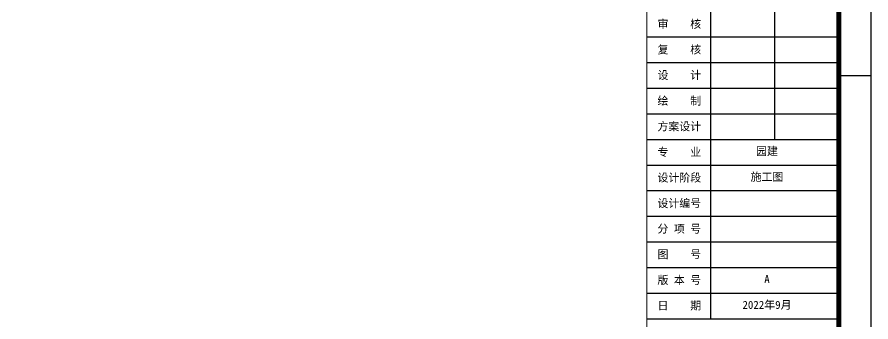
# Model space of a CAD drawing. Extents: x 396092 to 455492, y 17293 to 132793.
# Drawn here: x 428825 to 455492, y 62893 to 72415 of the extents above; entities that cross this region are included whole.
import ezdxf
from ezdxf.enums import TextEntityAlignment as Align

# ---------------------------------------------------------------- set-up
doc = ezdxf.new("R2010")
doc.units = 0
doc.header["$LTSCALE"] = 1000
doc.header["$MEASUREMENT"] = 0
doc.styles.add('图框 黑体', font='simhei_0.ttf', dxfattribs={"width": 0.7})

# ---------------------------------------------------------------- blocks, each defined once
blk = doc.blocks.new('A$Ce900529c')
for p, q in [((1499.47, -842.99), (1499.47, -770.99)), ((1519.47, -850.99), (1519.47, -770.99)), ((1479.47, -818.99), (1539.47, -818.99)), ((1479.47, -826.99), (1539.47, -826.99)), ((1499.47, -906.99), (1499.47, -826.99)), ((1539.47, -830.99), (1549.47, -830.99)), ((1479.47, -834.99), (1539.47, -834.99)), ((1479.47, -842.99), (1539.47, -842.99)), ((1479.47, -850.99), (1539.47, -850.99)), ((1479.47, -858.99), (1539.47, -858.99)), ((1479.47, -866.99), (1539.47, -866.99)), ((1479.47, -874.99), (1539.47, -874.99)), ((1479.47, -882.99), (1539.47, -882.99)), ((1479.47, -890.99), (1539.47, -890.99)), ((1479.47, -898.99), (1539.47, -898.99)), ((1479.47, -906.99), (1539.47, -906.99))]:
    blk.add_line(p, q)
blk.add_lwpolyline([(955.47, -628.99), (1549.47, -628.99), (1549.47, -1048.99), (955.47, -1048.99)], close=True)
at = {"const_width": 1.5}
blk.add_lwpolyline([(1539.47, -638.99), (980.47, -638.99), (980.47, -1038.99), (1539.47, -1038.99)], close=True, dxfattribs=at)
at = {"const_width": 0.35}
blk.add_lwpolyline([(1479.47, -1038.99), (1479.47, -638.99)], dxfattribs=at)
at = {"style": '图框 黑体'}
for s, p in [('审    核', (1489.63, -814.85)), ('复    核', (1489.63, -822.85)), ('设    计', (1489.63, -830.85)), ('绘    制', (1489.63, -838.85)), ('方案设计', (1489.63, -846.85)), ('专    业', (1489.63, -854.85)), ('园建', (1517.01, -854.58)), ('设计阶段', (1489.63, -862.85)), ('施工图', (1517.01, -862.58)), ('设计编号', (1489.63, -870.85)), ('分 项 号', (1489.63, -878.85)), ('图    号', (1489.63, -886.85)), ('版 本 号', (1489.63, -894.85)), ('A', (1517.01, -894.58)), ('日    期', (1489.63, -902.85)), ('2022年9月', (1517.01, -902.58))]:
    blk.add_text(s, height=2.5, dxfattribs=at).set_placement(p, align=Align.MIDDLE)

msp = doc.modelspace()

# ---------------------------------------------------------------- block references
at = {"xscale": 100, "yscale": 100, "zscale": 100}
msp.add_blockref('A$Ce900529c', (300545.2, 153692.1), dxfattribs=at)

doc.saveas('drawing.dxf')
